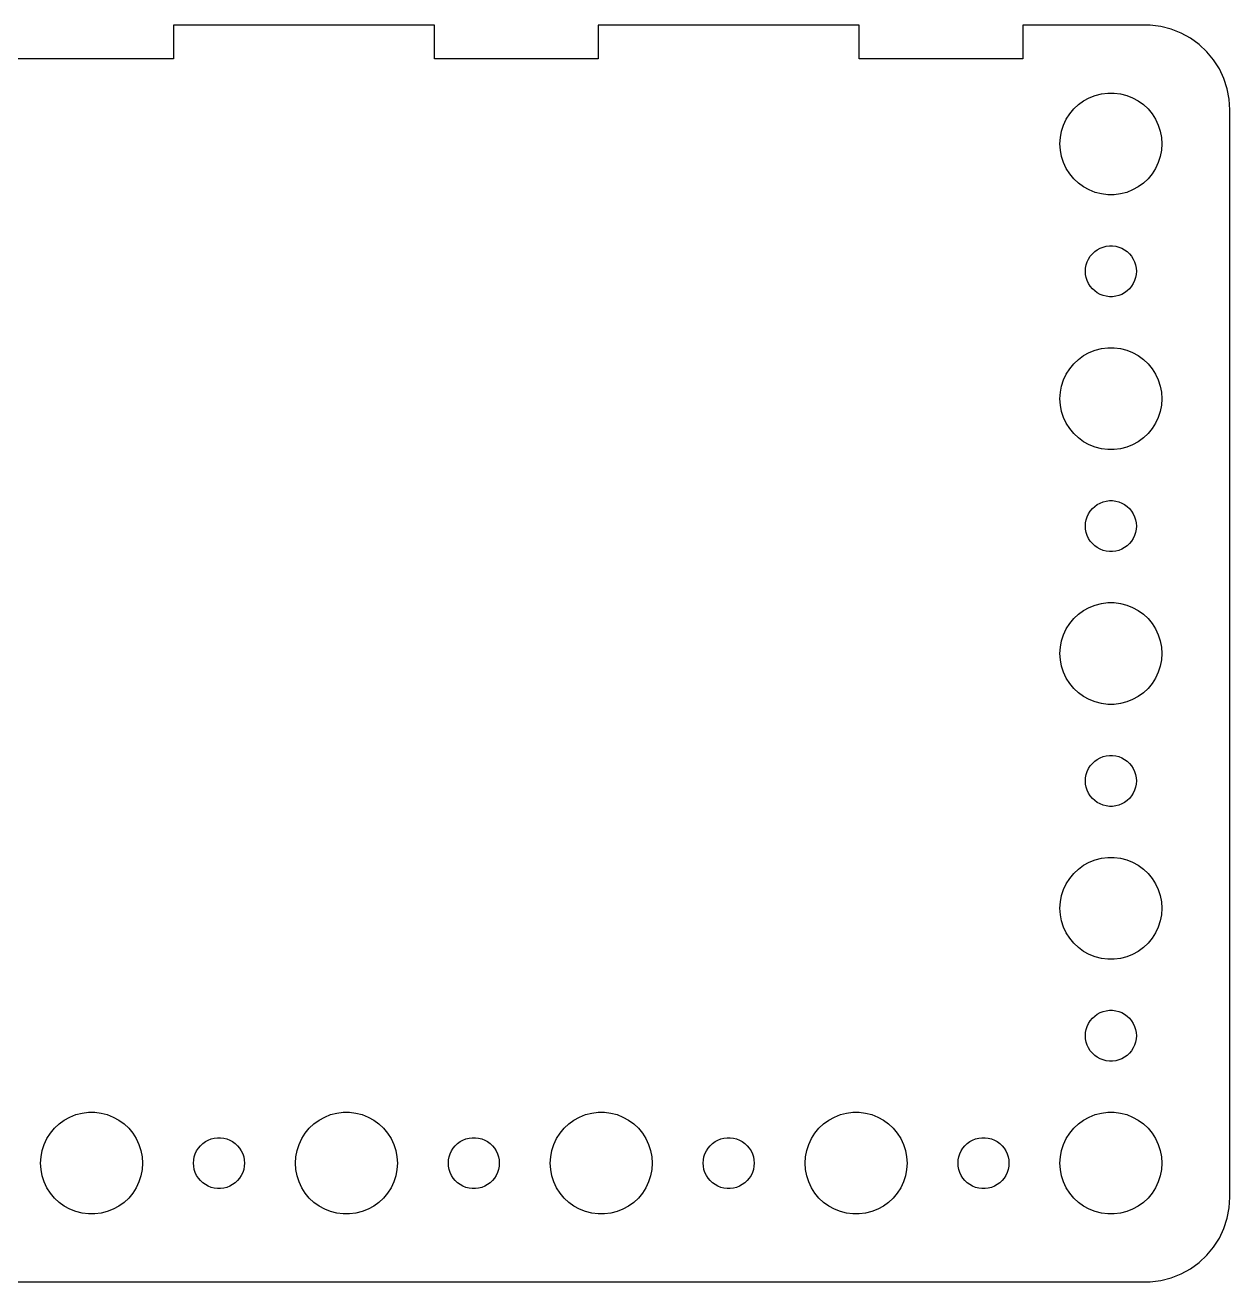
# Model space of a CAD drawing. Header units: metres. Extents: x -67 to 67, y 215 to 457.
# Drawn here: x -3.9 to 67, y 383 to 457 of the extents above; entities that cross this region are included whole.
import ezdxf

# ---------------------------------------------------------------- set-up
doc = ezdxf.new("R2010")
doc.units = ezdxf.units.M

msp = doc.modelspace()

# ---------------------------------------------------------------- linework, layer by layer
for p, q in [((20.1795, 456.99), (4.82053, 456.99)), ((4.82053, 456.99), (4.82053, 455)), ((20.1795, 455), (20.1795, 456.99)), ((45.1795, 456.99), (29.8205, 456.99)), ((29.8205, 456.99), (29.8205, 455)), ((45.1795, 455), (45.1795, 456.99)), ((62.3139, 456.99), (54.8205, 456.99)), ((54.8205, 456.99), (54.8205, 455)), ((62.9369, 456.911), (62.3139, 456.99)), ((63.5451, 456.755), (62.9369, 456.911)), ((64.1289, 456.524), (63.5451, 456.755)), ((64.6791, 456.222), (64.1289, 456.524)), ((65.1871, 455.853), (64.6791, 456.222)), ((65.6448, 455.423), (65.1871, 455.853)), ((4.82053, 455), (-4.82053, 455)), ((29.8205, 455), (20.1795, 455)), ((54.8205, 455), (45.1795, 455)), ((66.0451, 454.939), (65.6448, 455.423)), ((66.3815, 454.409), (66.0451, 454.939)), ((66.6489, 453.841), (66.3815, 454.409)), ((66.8429, 453.243), (66.6489, 453.841)), ((58.7227, 452.714), (59.0729, 452.853)), ((59.0729, 452.853), (59.4379, 452.947)), ((59.4379, 452.947), (59.8116, 452.994)), ((59.8116, 452.994), (60.1884, 452.994)), ((60.1884, 452.994), (60.5621, 452.947)), ((60.5621, 452.947), (60.927, 452.853)), ((60.927, 452.853), (61.2773, 452.714)), ((66.9606, 452.627), (66.8429, 453.243)), ((57.5729, 451.763), (57.8131, 452.054)), ((57.8131, 452.054), (58.0877, 452.312)), ((58.0877, 452.312), (58.3925, 452.533)), ((58.3925, 452.533), (58.7227, 452.714)), ((61.2773, 452.714), (61.6075, 452.533)), ((61.6075, 452.533), (61.9123, 452.312)), ((61.9123, 452.312), (62.1869, 452.054)), ((62.1869, 452.054), (62.427, 451.763)), ((67, 452), (66.9606, 452.627)), ((57.2107, 451.104), (57.3711, 451.445)), ((57.3711, 451.445), (57.5729, 451.763)), ((62.427, 451.763), (62.6289, 451.445)), ((62.6289, 451.445), (62.7893, 451.104)), ((67, 388), (67, 452)), ((57.0237, 450.376), (57.0942, 450.746)), ((57.0942, 450.746), (57.2107, 451.104)), ((62.7893, 451.104), (62.9057, 450.746)), ((62.9057, 450.746), (62.9763, 450.376)), ((57, 450), (57.0237, 450.376)), ((57.0237, 449.624), (57, 450)), ((62.9763, 450.376), (63, 450)), ((63, 450), (62.9763, 449.624)), ((57.0942, 449.254), (57.0237, 449.624)), ((57.2107, 448.896), (57.0942, 449.254)), ((62.9057, 449.254), (62.7893, 448.896)), ((62.9763, 449.624), (62.9057, 449.254)), ((57.3711, 448.555), (57.2107, 448.896)), ((57.5729, 448.237), (57.3711, 448.555)), ((62.6289, 448.555), (62.427, 448.237)), ((62.7893, 448.896), (62.6289, 448.555)), ((57.8131, 447.946), (57.5729, 448.237)), ((58.0877, 447.688), (57.8131, 447.946)), ((58.3925, 447.467), (58.0877, 447.688)), ((61.9123, 447.688), (61.6075, 447.467)), ((62.1869, 447.946), (61.9123, 447.688)), ((62.427, 448.237), (62.1869, 447.946)), ((58.7227, 447.286), (58.3925, 447.467)), ((59.0729, 447.147), (58.7227, 447.286)), ((59.4379, 447.053), (59.0729, 447.147)), ((59.8116, 447.006), (59.4379, 447.053)), ((60.1884, 447.006), (59.8116, 447.006)), ((60.5621, 447.053), (60.1884, 447.006)), ((60.927, 447.147), (60.5621, 447.053)), ((61.2773, 447.286), (60.927, 447.147)), ((61.6075, 447.467), (61.2773, 447.286)), ((59.3613, 443.857), (59.5365, 443.927)), ((59.5365, 443.927), (59.7189, 443.973)), ((59.7189, 443.973), (59.9058, 443.997)), ((59.9058, 443.997), (60.0942, 443.997)), ((60.0942, 443.997), (60.2811, 443.973)), ((60.2811, 443.973), (60.4635, 443.927)), ((60.4635, 443.927), (60.6387, 443.857)), ((58.6053, 443.052), (58.6855, 443.223)), ((58.6855, 443.223), (58.7865, 443.382)), ((58.7865, 443.382), (58.9065, 443.527)), ((58.9065, 443.527), (59.0439, 443.656)), ((59.0439, 443.656), (59.1963, 443.766)), ((59.1963, 443.766), (59.3613, 443.857)), ((60.6387, 443.857), (60.8037, 443.766)), ((60.8037, 443.766), (60.9561, 443.656)), ((60.9561, 443.656), (61.0934, 443.527)), ((61.0934, 443.527), (61.2135, 443.382)), ((61.2135, 443.382), (61.3145, 443.223)), ((61.3145, 443.223), (61.3947, 443.052)), ((58.5, 442.5), (58.5118, 442.688)), ((58.5118, 442.312), (58.5, 442.5)), ((58.5118, 442.688), (58.5471, 442.873)), ((58.5471, 442.873), (58.6053, 443.052)), ((61.3947, 443.052), (61.4529, 442.873)), ((61.4529, 442.873), (61.4882, 442.688)), ((61.4882, 442.688), (61.5, 442.5)), ((61.5, 442.5), (61.4882, 442.312)), ((58.5471, 442.127), (58.5118, 442.312)), ((58.6053, 441.948), (58.5471, 442.127)), ((58.6855, 441.777), (58.6053, 441.948)), ((58.7865, 441.618), (58.6855, 441.777)), ((61.3145, 441.777), (61.2135, 441.618)), ((61.3947, 441.948), (61.3145, 441.777)), ((61.4529, 442.127), (61.3947, 441.948)), ((61.4882, 442.312), (61.4529, 442.127)), ((58.9065, 441.473), (58.7865, 441.618)), ((59.0439, 441.344), (58.9065, 441.473)), ((59.1963, 441.234), (59.0439, 441.344)), ((59.3613, 441.143), (59.1963, 441.234)), ((59.5365, 441.073), (59.3613, 441.143)), ((59.7189, 441.027), (59.5365, 441.073)), ((59.9058, 441.003), (59.7189, 441.027)), ((60.0942, 441.003), (59.9058, 441.003)), ((60.2811, 441.027), (60.0942, 441.003)), ((60.4635, 441.073), (60.2811, 441.027)), ((60.6387, 441.143), (60.4635, 441.073)), ((60.8037, 441.234), (60.6387, 441.143)), ((60.9561, 441.344), (60.8037, 441.234)), ((61.0934, 441.473), (60.9561, 441.344)), ((61.2135, 441.618), (61.0934, 441.473)), ((59.4379, 437.947), (59.8116, 437.994)), ((59.8116, 437.994), (60.1884, 437.994)), ((60.1884, 437.994), (60.5621, 437.947)), ((57.8131, 437.054), (58.0877, 437.312)), ((58.0877, 437.312), (58.3925, 437.533)), ((58.3925, 437.533), (58.7227, 437.714)), ((58.7227, 437.714), (59.0729, 437.853)), ((59.0729, 437.853), (59.4379, 437.947)), ((60.5621, 437.947), (60.927, 437.853)), ((60.927, 437.853), (61.2773, 437.714)), ((61.2773, 437.714), (61.6075, 437.533)), ((61.6075, 437.533), (61.9123, 437.312)), ((61.9123, 437.312), (62.1869, 437.054)), ((57.3711, 436.445), (57.5729, 436.763)), ((57.5729, 436.763), (57.8131, 437.054)), ((62.1869, 437.054), (62.427, 436.763)), ((62.427, 436.763), (62.6289, 436.445)), ((57.0237, 435.376), (57.0942, 435.746)), ((57.0942, 435.746), (57.2107, 436.104)), ((57.2107, 436.104), (57.3711, 436.445)), ((62.6289, 436.445), (62.7893, 436.104)), ((62.7893, 436.104), (62.9057, 435.746)), ((62.9057, 435.746), (62.9763, 435.376)), ((57, 435), (57.0237, 435.376)), ((62.9763, 435.376), (63, 435)), ((57.0237, 434.624), (57, 435)), ((57.0942, 434.254), (57.0237, 434.624)), ((62.9763, 434.624), (62.9057, 434.254)), ((63, 435), (62.9763, 434.624)), ((57.2107, 433.896), (57.0942, 434.254)), ((57.3711, 433.555), (57.2107, 433.896)), ((57.5729, 433.237), (57.3711, 433.555)), ((62.6289, 433.555), (62.427, 433.237)), ((62.7893, 433.896), (62.6289, 433.555)), ((62.9057, 434.254), (62.7893, 433.896)), ((57.8131, 432.946), (57.5729, 433.237)), ((58.0877, 432.688), (57.8131, 432.946)), ((62.1869, 432.946), (61.9123, 432.688)), ((62.427, 433.237), (62.1869, 432.946)), ((58.3925, 432.467), (58.0877, 432.688)), ((58.7227, 432.286), (58.3925, 432.467)), ((59.0729, 432.147), (58.7227, 432.286)), ((59.4379, 432.053), (59.0729, 432.147)), ((59.8116, 432.006), (59.4379, 432.053)), ((60.5621, 432.053), (60.1884, 432.006)), ((60.927, 432.147), (60.5621, 432.053)), ((61.2773, 432.286), (60.927, 432.147)), ((61.6075, 432.467), (61.2773, 432.286)), ((61.9123, 432.688), (61.6075, 432.467)), ((60.1884, 432.006), (59.8116, 432.006)), ((58.6855, 428.223), (58.7865, 428.382)), ((58.7865, 428.382), (58.9065, 428.527)), ((58.9065, 428.527), (59.0439, 428.656)), ((59.0439, 428.656), (59.1963, 428.766)), ((59.1963, 428.766), (59.3613, 428.857)), ((59.3613, 428.857), (59.5365, 428.927)), ((59.5365, 428.927), (59.7189, 428.973)), ((59.7189, 428.973), (59.9058, 428.997)), ((59.9058, 428.997), (60.0942, 428.997)), ((60.0942, 428.997), (60.2811, 428.973)), ((60.2811, 428.973), (60.4635, 428.927)), ((60.4635, 428.927), (60.6387, 428.857)), ((60.6387, 428.857), (60.8037, 428.766)), ((60.8037, 428.766), (60.9561, 428.656)), ((60.9561, 428.656), (61.0934, 428.527)), ((61.0934, 428.527), (61.2135, 428.382)), ((61.2135, 428.382), (61.3145, 428.223)), ((58.5, 427.5), (58.5118, 427.688)), ((58.5118, 427.688), (58.5471, 427.873)), ((58.5471, 427.873), (58.6053, 428.052)), ((58.6053, 428.052), (58.6855, 428.223)), ((61.3145, 428.223), (61.3947, 428.052)), ((61.3947, 428.052), (61.4529, 427.873)), ((61.4529, 427.873), (61.4882, 427.688)), ((61.4882, 427.688), (61.5, 427.5)), ((58.5118, 427.312), (58.5, 427.5)), ((58.5471, 427.127), (58.5118, 427.312)), ((58.6053, 426.948), (58.5471, 427.127)), ((58.6855, 426.777), (58.6053, 426.948)), ((61.3947, 426.948), (61.3145, 426.777)), ((61.4529, 427.127), (61.3947, 426.948)), ((61.4882, 427.312), (61.4529, 427.127)), ((61.5, 427.5), (61.4882, 427.312)), ((58.7865, 426.618), (58.6855, 426.777)), ((58.9065, 426.473), (58.7865, 426.618)), ((59.0439, 426.344), (58.9065, 426.473)), ((59.1963, 426.234), (59.0439, 426.344)), ((59.3613, 426.143), (59.1963, 426.234)), ((59.5365, 426.073), (59.3613, 426.143)), ((60.6387, 426.143), (60.4635, 426.073)), ((60.8037, 426.234), (60.6387, 426.143)), ((60.9561, 426.344), (60.8037, 426.234)), ((61.0934, 426.473), (60.9561, 426.344)), ((61.2135, 426.618), (61.0934, 426.473)), ((61.3145, 426.777), (61.2135, 426.618)), ((59.7189, 426.027), (59.5365, 426.073)), ((59.9058, 426.003), (59.7189, 426.027)), ((60.0942, 426.003), (59.9058, 426.003)), ((60.2811, 426.027), (60.0942, 426.003)), ((60.4635, 426.073), (60.2811, 426.027)), ((58.0877, 422.312), (58.3925, 422.533)), ((58.3925, 422.533), (58.7227, 422.714)), ((58.7227, 422.714), (59.0729, 422.853)), ((59.0729, 422.853), (59.4379, 422.947)), ((59.4379, 422.947), (59.8116, 422.994)), ((59.8116, 422.994), (60.1884, 422.994)), ((60.1884, 422.994), (60.5621, 422.947)), ((60.5621, 422.947), (60.927, 422.853)), ((60.927, 422.853), (61.2773, 422.714)), ((61.2773, 422.714), (61.6075, 422.533)), ((61.6075, 422.533), (61.9123, 422.312)), ((57.3711, 421.445), (57.5729, 421.763)), ((57.5729, 421.763), (57.8131, 422.054)), ((57.8131, 422.054), (58.0877, 422.312)), ((61.9123, 422.312), (62.1869, 422.054)), ((62.1869, 422.054), (62.427, 421.763)), ((62.427, 421.763), (62.6289, 421.445)), ((57.0942, 420.746), (57.2107, 421.104)), ((57.2107, 421.104), (57.3711, 421.445)), ((62.6289, 421.445), (62.7893, 421.104)), ((62.7893, 421.104), (62.9057, 420.746)), ((57, 420), (57.0237, 420.376)), ((57.0237, 420.376), (57.0942, 420.746)), ((62.9057, 420.746), (62.9763, 420.376)), ((62.9763, 420.376), (63, 420)), ((57.0237, 419.624), (57, 420)), ((57.0942, 419.254), (57.0237, 419.624)), ((62.9763, 419.624), (62.9057, 419.254)), ((63, 420), (62.9763, 419.624)), ((57.2107, 418.896), (57.0942, 419.254)), ((57.3711, 418.555), (57.2107, 418.896)), ((62.7893, 418.896), (62.6289, 418.555)), ((62.9057, 419.254), (62.7893, 418.896)), ((57.5729, 418.237), (57.3711, 418.555)), ((57.8131, 417.946), (57.5729, 418.237)), ((62.427, 418.237), (62.1869, 417.946)), ((62.6289, 418.555), (62.427, 418.237)), ((58.0877, 417.688), (57.8131, 417.946)), ((58.3925, 417.467), (58.0877, 417.688)), ((58.7227, 417.286), (58.3925, 417.467)), ((59.0729, 417.147), (58.7227, 417.286)), ((61.2773, 417.286), (60.927, 417.147)), ((61.6075, 417.467), (61.2773, 417.286)), ((61.9123, 417.688), (61.6075, 417.467)), ((62.1869, 417.946), (61.9123, 417.688)), ((59.4379, 417.053), (59.0729, 417.147)), ((59.8116, 417.006), (59.4379, 417.053)), ((60.1884, 417.006), (59.8116, 417.006)), ((60.5621, 417.053), (60.1884, 417.006)), ((60.927, 417.147), (60.5621, 417.053)), ((58.9065, 413.527), (59.0439, 413.656)), ((59.0439, 413.656), (59.1963, 413.766)), ((59.1963, 413.766), (59.3613, 413.857)), ((59.3613, 413.857), (59.5365, 413.927)), ((59.5365, 413.927), (59.7189, 413.973)), ((59.7189, 413.973), (59.9058, 413.997)), ((59.9058, 413.997), (60.0942, 413.997)), ((60.0942, 413.997), (60.2811, 413.973)), ((60.2811, 413.973), (60.4635, 413.927)), ((60.4635, 413.927), (60.6387, 413.857)), ((60.6387, 413.857), (60.8037, 413.766)), ((60.8037, 413.766), (60.9561, 413.656)), ((60.9561, 413.656), (61.0934, 413.527)), ((58.5118, 412.688), (58.5471, 412.873)), ((58.5471, 412.873), (58.6053, 413.052)), ((58.6053, 413.052), (58.6855, 413.223)), ((58.6855, 413.223), (58.7865, 413.382)), ((58.7865, 413.382), (58.9065, 413.527)), ((61.0934, 413.527), (61.2135, 413.382)), ((61.2135, 413.382), (61.3145, 413.223)), ((61.3145, 413.223), (61.3947, 413.052)), ((61.3947, 413.052), (61.4529, 412.873)), ((61.4529, 412.873), (61.4882, 412.688)), ((58.5, 412.5), (58.5118, 412.688)), ((58.5118, 412.312), (58.5, 412.5)), ((58.5471, 412.127), (58.5118, 412.312)), ((58.6053, 411.948), (58.5471, 412.127)), ((61.4529, 412.127), (61.3947, 411.948)), ((61.4882, 412.312), (61.4529, 412.127)), ((61.4882, 412.688), (61.5, 412.5)), ((61.5, 412.5), (61.4882, 412.312)), ((58.6855, 411.777), (58.6053, 411.948)), ((58.7865, 411.618), (58.6855, 411.777)), ((58.9065, 411.473), (58.7865, 411.618)), ((59.0439, 411.344), (58.9065, 411.473)), ((59.1963, 411.234), (59.0439, 411.344)), ((60.9561, 411.344), (60.8037, 411.234)), ((61.0934, 411.473), (60.9561, 411.344)), ((61.2135, 411.618), (61.0934, 411.473)), ((61.3145, 411.777), (61.2135, 411.618)), ((61.3947, 411.948), (61.3145, 411.777)), ((59.3613, 411.143), (59.1963, 411.234)), ((59.5365, 411.073), (59.3613, 411.143)), ((59.7189, 411.027), (59.5365, 411.073)), ((59.9058, 411.003), (59.7189, 411.027)), ((60.0942, 411.003), (59.9058, 411.003)), ((60.2811, 411.027), (60.0942, 411.003)), ((60.4635, 411.073), (60.2811, 411.027)), ((60.6387, 411.143), (60.4635, 411.073)), ((60.8037, 411.234), (60.6387, 411.143)), ((58.3925, 407.533), (58.7227, 407.714)), ((58.7227, 407.714), (59.0729, 407.853)), ((59.0729, 407.853), (59.4379, 407.947)), ((59.4379, 407.947), (59.8116, 407.994)), ((59.8116, 407.994), (60.1884, 407.994)), ((60.1884, 407.994), (60.5621, 407.947)), ((60.5621, 407.947), (60.927, 407.853)), ((60.927, 407.853), (61.2773, 407.714)), ((61.2773, 407.714), (61.6075, 407.533)), ((57.5729, 406.763), (57.8131, 407.054)), ((57.8131, 407.054), (58.0877, 407.312)), ((58.0877, 407.312), (58.3925, 407.533)), ((61.6075, 407.533), (61.9123, 407.312)), ((61.9123, 407.312), (62.1869, 407.054)), ((62.1869, 407.054), (62.427, 406.763)), ((57.2107, 406.104), (57.3711, 406.445)), ((57.3711, 406.445), (57.5729, 406.763)), ((62.427, 406.763), (62.6289, 406.445)), ((62.6289, 406.445), (62.7893, 406.104)), ((57.0237, 405.376), (57.0942, 405.746)), ((57.0942, 405.746), (57.2107, 406.104)), ((62.7893, 406.104), (62.9057, 405.746)), ((62.9057, 405.746), (62.9763, 405.376)), ((57, 405), (57.0237, 405.376)), ((57.0237, 404.624), (57, 405)), ((62.9763, 405.376), (63, 405)), ((63, 405), (62.9763, 404.624)), ((57.0942, 404.254), (57.0237, 404.624)), ((57.2107, 403.896), (57.0942, 404.254)), ((62.9057, 404.254), (62.7893, 403.896)), ((62.9763, 404.624), (62.9057, 404.254)), ((57.3711, 403.555), (57.2107, 403.896)), ((57.5729, 403.237), (57.3711, 403.555)), ((57.8131, 402.946), (57.5729, 403.237)), ((62.427, 403.237), (62.1869, 402.946)), ((62.6289, 403.555), (62.427, 403.237)), ((62.7893, 403.896), (62.6289, 403.555)), ((58.0877, 402.688), (57.8131, 402.946)), ((58.3925, 402.467), (58.0877, 402.688)), ((58.7227, 402.286), (58.3925, 402.467)), ((61.6075, 402.467), (61.2773, 402.286)), ((61.9123, 402.688), (61.6075, 402.467)), ((62.1869, 402.946), (61.9123, 402.688)), ((59.0729, 402.147), (58.7227, 402.286)), ((59.4379, 402.053), (59.0729, 402.147)), ((59.8116, 402.006), (59.4379, 402.053)), ((60.1884, 402.006), (59.8116, 402.006)), ((60.5621, 402.053), (60.1884, 402.006)), ((60.927, 402.147), (60.5621, 402.053)), ((61.2773, 402.286), (60.927, 402.147)), ((59.0439, 398.656), (59.1963, 398.766)), ((59.1963, 398.766), (59.3613, 398.857)), ((59.3613, 398.857), (59.5365, 398.927)), ((59.5365, 398.927), (59.7189, 398.973)), ((59.7189, 398.973), (59.9058, 398.997)), ((59.9058, 398.997), (60.0942, 398.997)), ((60.0942, 398.997), (60.2811, 398.973)), ((60.2811, 398.973), (60.4635, 398.927)), ((60.4635, 398.927), (60.6387, 398.857)), ((60.6387, 398.857), (60.8037, 398.766)), ((60.8037, 398.766), (60.9561, 398.656)), ((58.5471, 397.873), (58.6053, 398.052)), ((58.6053, 398.052), (58.6855, 398.223)), ((58.6855, 398.223), (58.7865, 398.382)), ((58.7865, 398.382), (58.9065, 398.527)), ((58.9065, 398.527), (59.0439, 398.656)), ((60.9561, 398.656), (61.0934, 398.527)), ((61.0934, 398.527), (61.2135, 398.382)), ((61.2135, 398.382), (61.3145, 398.223)), ((61.3145, 398.223), (61.3947, 398.052)), ((61.3947, 398.052), (61.4529, 397.873)), ((58.5, 397.5), (58.5118, 397.688)), ((58.5118, 397.312), (58.5, 397.5)), ((58.5118, 397.688), (58.5471, 397.873)), ((58.5471, 397.127), (58.5118, 397.312)), ((61.4529, 397.873), (61.4882, 397.688)), ((61.4882, 397.312), (61.4529, 397.127)), ((61.4882, 397.688), (61.5, 397.5)), ((61.5, 397.5), (61.4882, 397.312)), ((58.6053, 396.948), (58.5471, 397.127)), ((58.6855, 396.777), (58.6053, 396.948)), ((58.7865, 396.618), (58.6855, 396.777)), ((58.9065, 396.473), (58.7865, 396.618)), ((61.2135, 396.618), (61.0934, 396.473)), ((61.3145, 396.777), (61.2135, 396.618)), ((61.3947, 396.948), (61.3145, 396.777)), ((61.4529, 397.127), (61.3947, 396.948)), ((59.0439, 396.344), (58.9065, 396.473)), ((59.1963, 396.234), (59.0439, 396.344)), ((59.3613, 396.143), (59.1963, 396.234)), ((59.5365, 396.073), (59.3613, 396.143)), ((59.7189, 396.027), (59.5365, 396.073)), ((59.9058, 396.003), (59.7189, 396.027)), ((60.0942, 396.003), (59.9058, 396.003)), ((60.2811, 396.027), (60.0942, 396.003)), ((60.4635, 396.073), (60.2811, 396.027)), ((60.6387, 396.143), (60.4635, 396.073)), ((60.8037, 396.234), (60.6387, 396.143)), ((60.9561, 396.344), (60.8037, 396.234)), ((61.0934, 396.473), (60.9561, 396.344)), ((-1.27733, 392.714), (-0.92705, 392.853)), ((-0.92705, 392.853), (-0.56213, 392.947)), ((-0.56213, 392.947), (-0.18837, 392.994)), ((-0.18837, 392.994), (0.18837, 392.994)), ((0.18837, 392.994), (0.56213, 392.947)), ((0.56213, 392.947), (0.92705, 392.853)), ((0.92705, 392.853), (1.27733, 392.714)), ((13.7227, 392.714), (14.0729, 392.853)), ((14.0729, 392.853), (14.4379, 392.947)), ((14.4379, 392.947), (14.8116, 392.994)), ((14.8116, 392.994), (15.1884, 392.994)), ((15.1884, 392.994), (15.5621, 392.947)), ((15.5621, 392.947), (15.927, 392.853)), ((15.927, 392.853), (16.2773, 392.714)), ((28.7227, 392.714), (29.0729, 392.853)), ((29.0729, 392.853), (29.4379, 392.947)), ((29.4379, 392.947), (29.8116, 392.994)), ((29.8116, 392.994), (30.1884, 392.994)), ((30.1884, 392.994), (30.5621, 392.947)), ((30.5621, 392.947), (30.927, 392.853)), ((30.927, 392.853), (31.2773, 392.714)), ((43.7227, 392.714), (44.0729, 392.853)), ((44.0729, 392.853), (44.4379, 392.947)), ((44.4379, 392.947), (44.8116, 392.994)), ((44.8116, 392.994), (45.1884, 392.994)), ((45.1884, 392.994), (45.5621, 392.947)), ((45.5621, 392.947), (45.927, 392.853)), ((45.927, 392.853), (46.2773, 392.714)), ((58.7227, 392.714), (59.0729, 392.853)), ((59.0729, 392.853), (59.4379, 392.947)), ((59.4379, 392.947), (59.8116, 392.994)), ((59.8116, 392.994), (60.1884, 392.994)), ((60.1884, 392.994), (60.5621, 392.947)), ((60.5621, 392.947), (60.927, 392.853)), ((60.927, 392.853), (61.2773, 392.714)), ((-2.1869, 392.054), (-1.91226, 392.312)), ((-1.91226, 392.312), (-1.60747, 392.533)), ((-1.60747, 392.533), (-1.27733, 392.714)), ((1.27733, 392.714), (1.60747, 392.533)), ((1.60747, 392.533), (1.91226, 392.312)), ((1.91226, 392.312), (2.1869, 392.054)), ((12.8131, 392.054), (13.0877, 392.312)), ((13.0877, 392.312), (13.3925, 392.533)), ((13.3925, 392.533), (13.7227, 392.714)), ((16.2773, 392.714), (16.6075, 392.533)), ((16.6075, 392.533), (16.9123, 392.312)), ((16.9123, 392.312), (17.1869, 392.054)), ((27.8131, 392.054), (28.0877, 392.312)), ((28.0877, 392.312), (28.3925, 392.533)), ((28.3925, 392.533), (28.7227, 392.714)), ((31.2773, 392.714), (31.6075, 392.533)), ((31.6075, 392.533), (31.9123, 392.312)), ((31.9123, 392.312), (32.1869, 392.054)), ((42.8131, 392.054), (43.0877, 392.312)), ((43.0877, 392.312), (43.3925, 392.533)), ((43.3925, 392.533), (43.7227, 392.714)), ((46.2773, 392.714), (46.6075, 392.533)), ((46.6075, 392.533), (46.9123, 392.312)), ((46.9123, 392.312), (47.1869, 392.054)), ((57.8131, 392.054), (58.0877, 392.312)), ((58.0877, 392.312), (58.3925, 392.533)), ((58.3925, 392.533), (58.7227, 392.714)), ((61.2773, 392.714), (61.6075, 392.533)), ((61.6075, 392.533), (61.9123, 392.312)), ((61.9123, 392.312), (62.1869, 392.054)), ((-2.78932, 391.104), (-2.62891, 391.445)), ((-2.62891, 391.445), (-2.42705, 391.763)), ((-2.42705, 391.763), (-2.1869, 392.054)), ((2.1869, 392.054), (2.42705, 391.763)), ((2.42705, 391.763), (2.62891, 391.445)), ((2.62891, 391.445), (2.78932, 391.104)), ((6.69626, 391.266), (6.86133, 391.357)), ((6.86133, 391.357), (7.03647, 391.427)), ((7.03647, 391.427), (7.21892, 391.473)), ((7.21892, 391.473), (7.40581, 391.497)), ((7.40581, 391.497), (7.59418, 391.497)), ((7.59418, 391.497), (7.78107, 391.473)), ((7.78107, 391.473), (7.96352, 391.427)), ((7.96352, 391.427), (8.13866, 391.357)), ((8.13866, 391.357), (8.30373, 391.266)), ((12.2107, 391.104), (12.3711, 391.445)), ((12.3711, 391.445), (12.5729, 391.763)), ((12.5729, 391.763), (12.8131, 392.054)), ((17.1869, 392.054), (17.427, 391.763)), ((17.427, 391.763), (17.6289, 391.445)), ((17.6289, 391.445), (17.7893, 391.104)), ((21.6963, 391.266), (21.8613, 391.357)), ((21.8613, 391.357), (22.0365, 391.427)), ((22.0365, 391.427), (22.2189, 391.473)), ((22.2189, 391.473), (22.4058, 391.497)), ((22.4058, 391.497), (22.5942, 391.497)), ((22.5942, 391.497), (22.7811, 391.473)), ((22.7811, 391.473), (22.9635, 391.427)), ((22.9635, 391.427), (23.1387, 391.357)), ((23.1387, 391.357), (23.3037, 391.266)), ((27.2107, 391.104), (27.3711, 391.445)), ((27.3711, 391.445), (27.5729, 391.763)), ((27.5729, 391.763), (27.8131, 392.054)), ((32.1869, 392.054), (32.427, 391.763)), ((32.427, 391.763), (32.6289, 391.445)), ((32.6289, 391.445), (32.7893, 391.104)), ((36.6963, 391.266), (36.8613, 391.357)), ((36.8613, 391.357), (37.0365, 391.427)), ((37.0365, 391.427), (37.2189, 391.473)), ((37.2189, 391.473), (37.4058, 391.497)), ((37.4058, 391.497), (37.5942, 391.497)), ((37.5942, 391.497), (37.7811, 391.473)), ((37.7811, 391.473), (37.9635, 391.427)), ((37.9635, 391.427), (38.1387, 391.357)), ((38.1387, 391.357), (38.3037, 391.266)), ((42.2107, 391.104), (42.3711, 391.445)), ((42.3711, 391.445), (42.5729, 391.763)), ((42.5729, 391.763), (42.8131, 392.054)), ((47.1869, 392.054), (47.427, 391.763)), ((47.427, 391.763), (47.6289, 391.445)), ((47.6289, 391.445), (47.7893, 391.104)), ((51.6963, 391.266), (51.8613, 391.357)), ((51.8613, 391.357), (52.0365, 391.427)), ((52.0365, 391.427), (52.2189, 391.473)), ((52.2189, 391.473), (52.4058, 391.497)), ((52.4058, 391.497), (52.5942, 391.497)), ((52.5942, 391.497), (52.7811, 391.473)), ((52.7811, 391.473), (52.9635, 391.427)), ((52.9635, 391.427), (53.1387, 391.357)), ((53.1387, 391.357), (53.3037, 391.266)), ((57.2107, 391.104), (57.3711, 391.445)), ((57.3711, 391.445), (57.5729, 391.763)), ((57.5729, 391.763), (57.8131, 392.054)), ((62.1869, 392.054), (62.427, 391.763)), ((62.427, 391.763), (62.6289, 391.445)), ((62.6289, 391.445), (62.7893, 391.104)), ((-2.97633, 390.376), (-2.90575, 390.746)), ((-2.90575, 390.746), (-2.78932, 391.104)), ((2.78932, 391.104), (2.90575, 390.746)), ((2.90575, 390.746), (2.97633, 390.376)), ((6.10533, 390.552), (6.18553, 390.723)), ((6.18553, 390.723), (6.28647, 390.882)), ((6.28647, 390.882), (6.40654, 391.027)), ((6.40654, 391.027), (6.54385, 391.156)), ((6.54385, 391.156), (6.69626, 391.266)), ((8.30373, 391.266), (8.45613, 391.156)), ((8.45613, 391.156), (8.59344, 391.027)), ((8.59344, 391.027), (8.71352, 390.882)), ((8.71352, 390.882), (8.81445, 390.723)), ((8.81445, 390.723), (8.89465, 390.552)), ((12.0237, 390.376), (12.0942, 390.746)), ((12.0942, 390.746), (12.2107, 391.104)), ((17.7893, 391.104), (17.9057, 390.746)), ((17.9057, 390.746), (17.9763, 390.376)), ((21.1053, 390.552), (21.1855, 390.723)), ((21.1855, 390.723), (21.2865, 390.882)), ((21.2865, 390.882), (21.4065, 391.027)), ((21.4065, 391.027), (21.5439, 391.156)), ((21.5439, 391.156), (21.6963, 391.266)), ((23.3037, 391.266), (23.4561, 391.156)), ((23.4561, 391.156), (23.5934, 391.027)), ((23.5934, 391.027), (23.7135, 390.882)), ((23.7135, 390.882), (23.8145, 390.723)), ((23.8145, 390.723), (23.8947, 390.552)), ((27.0237, 390.376), (27.0942, 390.746)), ((27.0942, 390.746), (27.2107, 391.104)), ((32.7893, 391.104), (32.9057, 390.746)), ((32.9057, 390.746), (32.9763, 390.376)), ((36.1053, 390.552), (36.1855, 390.723)), ((36.1855, 390.723), (36.2865, 390.882)), ((36.2865, 390.882), (36.4065, 391.027)), ((36.4065, 391.027), (36.5439, 391.156)), ((36.5439, 391.156), (36.6963, 391.266)), ((38.3037, 391.266), (38.4561, 391.156)), ((38.4561, 391.156), (38.5934, 391.027)), ((38.5934, 391.027), (38.7135, 390.882)), ((38.7135, 390.882), (38.8145, 390.723)), ((38.8145, 390.723), (38.8947, 390.552)), ((42.0237, 390.376), (42.0942, 390.746)), ((42.0942, 390.746), (42.2107, 391.104)), ((47.7893, 391.104), (47.9057, 390.746)), ((47.9057, 390.746), (47.9763, 390.376)), ((51.1053, 390.552), (51.1855, 390.723)), ((51.1855, 390.723), (51.2865, 390.882)), ((51.2865, 390.882), (51.4065, 391.027)), ((51.4065, 391.027), (51.5439, 391.156)), ((51.5439, 391.156), (51.6963, 391.266)), ((53.3037, 391.266), (53.4561, 391.156)), ((53.4561, 391.156), (53.5934, 391.027)), ((53.5934, 391.027), (53.7135, 390.882)), ((53.7135, 390.882), (53.8145, 390.723)), ((53.8145, 390.723), (53.8947, 390.552)), ((57.0237, 390.376), (57.0942, 390.746)), ((57.0942, 390.746), (57.2107, 391.104)), ((62.7893, 391.104), (62.9057, 390.746)), ((62.9057, 390.746), (62.9763, 390.376)), ((-3, 390), (-2.97633, 390.376)), ((-2.97633, 389.624), (-3, 390)), ((2.97633, 390.376), (3, 390)), ((3, 390), (2.97633, 389.624)), ((6, 390), (6.01183, 390.188)), ((6.01183, 389.812), (6, 390)), ((6.01183, 390.188), (6.04712, 390.373)), ((6.04712, 390.373), (6.10533, 390.552)), ((8.89465, 390.552), (8.95287, 390.373)), ((8.95287, 390.373), (8.98816, 390.188)), ((8.98816, 390.188), (9, 390)), ((9, 390), (8.98816, 389.812)), ((12, 390), (12.0237, 390.376)), ((12.0237, 389.624), (12, 390)), ((17.9763, 390.376), (18, 390)), ((18, 390), (17.9763, 389.624)), ((21, 390), (21.0118, 390.188)), ((21.0118, 389.812), (21, 390)), ((21.0118, 390.188), (21.0471, 390.373)), ((21.0471, 390.373), (21.1053, 390.552)), ((23.8947, 390.552), (23.9529, 390.373)), ((23.9529, 390.373), (23.9882, 390.188)), ((23.9882, 390.188), (24, 390)), ((24, 390), (23.9882, 389.812)), ((27, 390), (27.0237, 390.376)), ((27.0237, 389.624), (27, 390)), ((32.9763, 390.376), (33, 390)), ((33, 390), (32.9763, 389.624)), ((36, 390), (36.0118, 390.188)), ((36.0118, 389.812), (36, 390)), ((36.0118, 390.188), (36.0471, 390.373)), ((36.0471, 390.373), (36.1053, 390.552)), ((38.8947, 390.552), (38.9529, 390.373)), ((38.9529, 390.373), (38.9882, 390.188)), ((38.9882, 390.188), (39, 390)), ((39, 390), (38.9882, 389.812)), ((42, 390), (42.0237, 390.376)), ((42.0237, 389.624), (42, 390)), ((47.9763, 390.376), (48, 390)), ((48, 390), (47.9763, 389.624)), ((51, 390), (51.0118, 390.188)), ((51.0118, 389.812), (51, 390)), ((51.0118, 390.188), (51.0471, 390.373)), ((51.0471, 390.373), (51.1053, 390.552)), ((53.8947, 390.552), (53.9529, 390.373)), ((53.9529, 390.373), (53.9882, 390.188)), ((53.9882, 390.188), (54, 390)), ((54, 390), (53.9882, 389.812)), ((57, 390), (57.0237, 390.376)), ((57.0237, 389.624), (57, 390)), ((62.9763, 390.376), (63, 390)), ((63, 390), (62.9763, 389.624)), ((-2.90575, 389.254), (-2.97633, 389.624)), ((-2.78932, 388.896), (-2.90575, 389.254)), ((2.90575, 389.254), (2.78932, 388.896)), ((2.97633, 389.624), (2.90575, 389.254)), ((6.04712, 389.627), (6.01183, 389.812)), ((6.10533, 389.448), (6.04712, 389.627)), ((6.18553, 389.277), (6.10533, 389.448)), ((6.28647, 389.118), (6.18553, 389.277)), ((8.81445, 389.277), (8.71352, 389.118)), ((8.89465, 389.448), (8.81445, 389.277)), ((8.95287, 389.627), (8.89465, 389.448)), ((8.98816, 389.812), (8.95287, 389.627)), ((12.0942, 389.254), (12.0237, 389.624)), ((12.2107, 388.896), (12.0942, 389.254)), ((17.9057, 389.254), (17.7893, 388.896)), ((17.9763, 389.624), (17.9057, 389.254)), ((21.0471, 389.627), (21.0118, 389.812)), ((21.1053, 389.448), (21.0471, 389.627)), ((21.1855, 389.277), (21.1053, 389.448)), ((21.2865, 389.118), (21.1855, 389.277)), ((23.8145, 389.277), (23.7135, 389.118)), ((23.8947, 389.448), (23.8145, 389.277)), ((23.9529, 389.627), (23.8947, 389.448)), ((23.9882, 389.812), (23.9529, 389.627)), ((27.0942, 389.254), (27.0237, 389.624)), ((27.2107, 388.896), (27.0942, 389.254)), ((32.9057, 389.254), (32.7893, 388.896)), ((32.9763, 389.624), (32.9057, 389.254)), ((36.0471, 389.627), (36.0118, 389.812)), ((36.1053, 389.448), (36.0471, 389.627)), ((36.1855, 389.277), (36.1053, 389.448)), ((36.2865, 389.118), (36.1855, 389.277)), ((38.8145, 389.277), (38.7135, 389.118)), ((38.8947, 389.448), (38.8145, 389.277)), ((38.9529, 389.627), (38.8947, 389.448)), ((38.9882, 389.812), (38.9529, 389.627)), ((42.0942, 389.254), (42.0237, 389.624)), ((42.2107, 388.896), (42.0942, 389.254)), ((47.9057, 389.254), (47.7893, 388.896)), ((47.9763, 389.624), (47.9057, 389.254)), ((51.0471, 389.627), (51.0118, 389.812)), ((51.1053, 389.448), (51.0471, 389.627)), ((51.1855, 389.277), (51.1053, 389.448)), ((51.2865, 389.118), (51.1855, 389.277)), ((53.8145, 389.277), (53.7135, 389.118)), ((53.8947, 389.448), (53.8145, 389.277)), ((53.9529, 389.627), (53.8947, 389.448)), ((53.9882, 389.812), (53.9529, 389.627)), ((57.0942, 389.254), (57.0237, 389.624)), ((57.2107, 388.896), (57.0942, 389.254)), ((62.9057, 389.254), (62.7893, 388.896)), ((62.9763, 389.624), (62.9057, 389.254)), ((-2.62891, 388.555), (-2.78932, 388.896)), ((-2.42705, 388.237), (-2.62891, 388.555)), ((2.62891, 388.555), (2.42705, 388.237)), ((2.78932, 388.896), (2.62891, 388.555)), ((6.40654, 388.973), (6.28647, 389.118)), ((6.54385, 388.844), (6.40654, 388.973)), ((6.69626, 388.734), (6.54385, 388.844)), ((6.86133, 388.643), (6.69626, 388.734)), ((7.03647, 388.573), (6.86133, 388.643)), ((7.21892, 388.527), (7.03647, 388.573)), ((7.40581, 388.503), (7.21892, 388.527)), ((7.59418, 388.503), (7.40581, 388.503)), ((7.78107, 388.527), (7.59418, 388.503)), ((7.96352, 388.573), (7.78107, 388.527)), ((8.13866, 388.643), (7.96352, 388.573)), ((8.30373, 388.734), (8.13866, 388.643)), ((8.45613, 388.844), (8.30373, 388.734)), ((8.59344, 388.973), (8.45613, 388.844)), ((8.71352, 389.118), (8.59344, 388.973)), ((12.3711, 388.555), (12.2107, 388.896)), ((12.5729, 388.237), (12.3711, 388.555)), ((17.6289, 388.555), (17.427, 388.237)), ((17.7893, 388.896), (17.6289, 388.555)), ((21.4065, 388.973), (21.2865, 389.118)), ((21.5439, 388.844), (21.4065, 388.973)), ((21.6963, 388.734), (21.5439, 388.844)), ((21.8613, 388.643), (21.6963, 388.734)), ((22.0365, 388.573), (21.8613, 388.643)), ((22.2189, 388.527), (22.0365, 388.573)), ((22.4058, 388.503), (22.2189, 388.527)), ((22.5942, 388.503), (22.4058, 388.503)), ((22.7811, 388.527), (22.5942, 388.503)), ((22.9635, 388.573), (22.7811, 388.527)), ((23.1387, 388.643), (22.9635, 388.573)), ((23.3037, 388.734), (23.1387, 388.643)), ((23.4561, 388.844), (23.3037, 388.734)), ((23.5934, 388.973), (23.4561, 388.844)), ((23.7135, 389.118), (23.5934, 388.973)), ((27.3711, 388.555), (27.2107, 388.896)), ((27.5729, 388.237), (27.3711, 388.555)), ((32.6289, 388.555), (32.427, 388.237)), ((32.7893, 388.896), (32.6289, 388.555)), ((36.4065, 388.973), (36.2865, 389.118)), ((36.5439, 388.844), (36.4065, 388.973)), ((36.6963, 388.734), (36.5439, 388.844)), ((36.8613, 388.643), (36.6963, 388.734)), ((37.0365, 388.573), (36.8613, 388.643)), ((37.2189, 388.527), (37.0365, 388.573)), ((37.4058, 388.503), (37.2189, 388.527)), ((37.5942, 388.503), (37.4058, 388.503)), ((37.7811, 388.527), (37.5942, 388.503)), ((37.9635, 388.573), (37.7811, 388.527)), ((38.1387, 388.643), (37.9635, 388.573)), ((38.3037, 388.734), (38.1387, 388.643)), ((38.4561, 388.844), (38.3037, 388.734)), ((38.5934, 388.973), (38.4561, 388.844)), ((38.7135, 389.118), (38.5934, 388.973)), ((42.3711, 388.555), (42.2107, 388.896)), ((42.5729, 388.237), (42.3711, 388.555)), ((47.6289, 388.555), (47.427, 388.237)), ((47.7893, 388.896), (47.6289, 388.555)), ((51.4065, 388.973), (51.2865, 389.118)), ((51.5439, 388.844), (51.4065, 388.973)), ((51.6963, 388.734), (51.5439, 388.844)), ((51.8613, 388.643), (51.6963, 388.734)), ((52.0365, 388.573), (51.8613, 388.643)), ((52.2189, 388.527), (52.0365, 388.573)), ((52.4058, 388.503), (52.2189, 388.527)), ((52.5942, 388.503), (52.4058, 388.503)), ((52.7811, 388.527), (52.5942, 388.503)), ((52.9635, 388.573), (52.7811, 388.527)), ((53.1387, 388.643), (52.9635, 388.573)), ((53.3037, 388.734), (53.1387, 388.643)), ((53.4561, 388.844), (53.3037, 388.734)), ((53.5934, 388.973), (53.4561, 388.844)), ((53.7135, 389.118), (53.5934, 388.973)), ((57.3711, 388.555), (57.2107, 388.896)), ((57.5729, 388.237), (57.3711, 388.555)), ((62.6289, 388.555), (62.427, 388.237)), ((62.7893, 388.896), (62.6289, 388.555)), ((-2.1869, 387.946), (-2.42705, 388.237)), ((-1.91226, 387.688), (-2.1869, 387.946)), ((-1.60747, 387.467), (-1.91226, 387.688)), ((1.91226, 387.688), (1.60747, 387.467)), ((2.1869, 387.946), (1.91226, 387.688)), ((2.42705, 388.237), (2.1869, 387.946)), ((12.8131, 387.946), (12.5729, 388.237)), ((13.0877, 387.688), (12.8131, 387.946)), ((13.3925, 387.467), (13.0877, 387.688)), ((16.9123, 387.688), (16.6075, 387.467)), ((17.1869, 387.946), (16.9123, 387.688)), ((17.427, 388.237), (17.1869, 387.946)), ((27.8131, 387.946), (27.5729, 388.237)), ((28.0877, 387.688), (27.8131, 387.946)), ((28.3925, 387.467), (28.0877, 387.688)), ((31.9123, 387.688), (31.6075, 387.467)), ((32.1869, 387.946), (31.9123, 387.688)), ((32.427, 388.237), (32.1869, 387.946)), ((42.8131, 387.946), (42.5729, 388.237)), ((43.0877, 387.688), (42.8131, 387.946)), ((43.3925, 387.467), (43.0877, 387.688)), ((46.9123, 387.688), (46.6075, 387.467)), ((47.1869, 387.946), (46.9123, 387.688)), ((47.427, 388.237), (47.1869, 387.946)), ((57.8131, 387.946), (57.5729, 388.237)), ((58.0877, 387.688), (57.8131, 387.946)), ((58.3925, 387.467), (58.0877, 387.688)), ((61.9123, 387.688), (61.6075, 387.467)), ((62.1869, 387.946), (61.9123, 387.688)), ((62.427, 388.237), (62.1869, 387.946)), ((66.9606, 387.373), (67, 388)), ((-1.27733, 387.286), (-1.60747, 387.467)), ((-0.92705, 387.147), (-1.27733, 387.286)), ((-0.56213, 387.053), (-0.92705, 387.147)), ((-0.18837, 387.006), (-0.56213, 387.053)), ((0.18837, 387.006), (-0.18837, 387.006)), ((0.56213, 387.053), (0.18837, 387.006)), ((0.92705, 387.147), (0.56213, 387.053)), ((1.27733, 387.286), (0.92705, 387.147)), ((1.60747, 387.467), (1.27733, 387.286)), ((13.7227, 387.286), (13.3925, 387.467)), ((14.0729, 387.147), (13.7227, 387.286)), ((14.4379, 387.053), (14.0729, 387.147)), ((14.8116, 387.006), (14.4379, 387.053)), ((15.1884, 387.006), (14.8116, 387.006)), ((15.5621, 387.053), (15.1884, 387.006)), ((15.927, 387.147), (15.5621, 387.053)), ((16.2773, 387.286), (15.927, 387.147)), ((16.6075, 387.467), (16.2773, 387.286)), ((28.7227, 387.286), (28.3925, 387.467)), ((29.0729, 387.147), (28.7227, 387.286)), ((29.4379, 387.053), (29.0729, 387.147)), ((29.8116, 387.006), (29.4379, 387.053)), ((30.1884, 387.006), (29.8116, 387.006)), ((30.5621, 387.053), (30.1884, 387.006)), ((30.927, 387.147), (30.5621, 387.053)), ((31.2773, 387.286), (30.927, 387.147)), ((31.6075, 387.467), (31.2773, 387.286)), ((43.7227, 387.286), (43.3925, 387.467)), ((44.0729, 387.147), (43.7227, 387.286)), ((44.4379, 387.053), (44.0729, 387.147)), ((44.8116, 387.006), (44.4379, 387.053)), ((45.1884, 387.006), (44.8116, 387.006)), ((45.5621, 387.053), (45.1884, 387.006)), ((45.927, 387.147), (45.5621, 387.053)), ((46.2773, 387.286), (45.927, 387.147)), ((46.6075, 387.467), (46.2773, 387.286)), ((58.7227, 387.286), (58.3925, 387.467)), ((59.0729, 387.147), (58.7227, 387.286)), ((59.4379, 387.053), (59.0729, 387.147)), ((59.8116, 387.006), (59.4379, 387.053)), ((60.1884, 387.006), (59.8116, 387.006)), ((60.5621, 387.053), (60.1884, 387.006)), ((60.927, 387.147), (60.5621, 387.053)), ((61.2773, 387.286), (60.927, 387.147)), ((61.6075, 387.467), (61.2773, 387.286)), ((66.8429, 386.757), (66.9606, 387.373)), ((66.6489, 386.159), (66.8429, 386.757)), ((66.0451, 385.061), (66.3815, 385.591)), ((66.3815, 385.591), (66.6489, 386.159)), ((65.6448, 384.577), (66.0451, 385.061)), ((64.6791, 383.778), (65.1871, 384.147)), ((65.1871, 384.147), (65.6448, 384.577)), ((62.9369, 383.089), (63.5451, 383.245)), ((63.5451, 383.245), (64.1289, 383.476)), ((64.1289, 383.476), (64.6791, 383.778)), ((-62.3139, 383.01), (62.3139, 383.01)), ((62.3139, 383.01), (62.9369, 383.089))]:
    msp.add_line(p, q)

doc.saveas('drawing.dxf')
